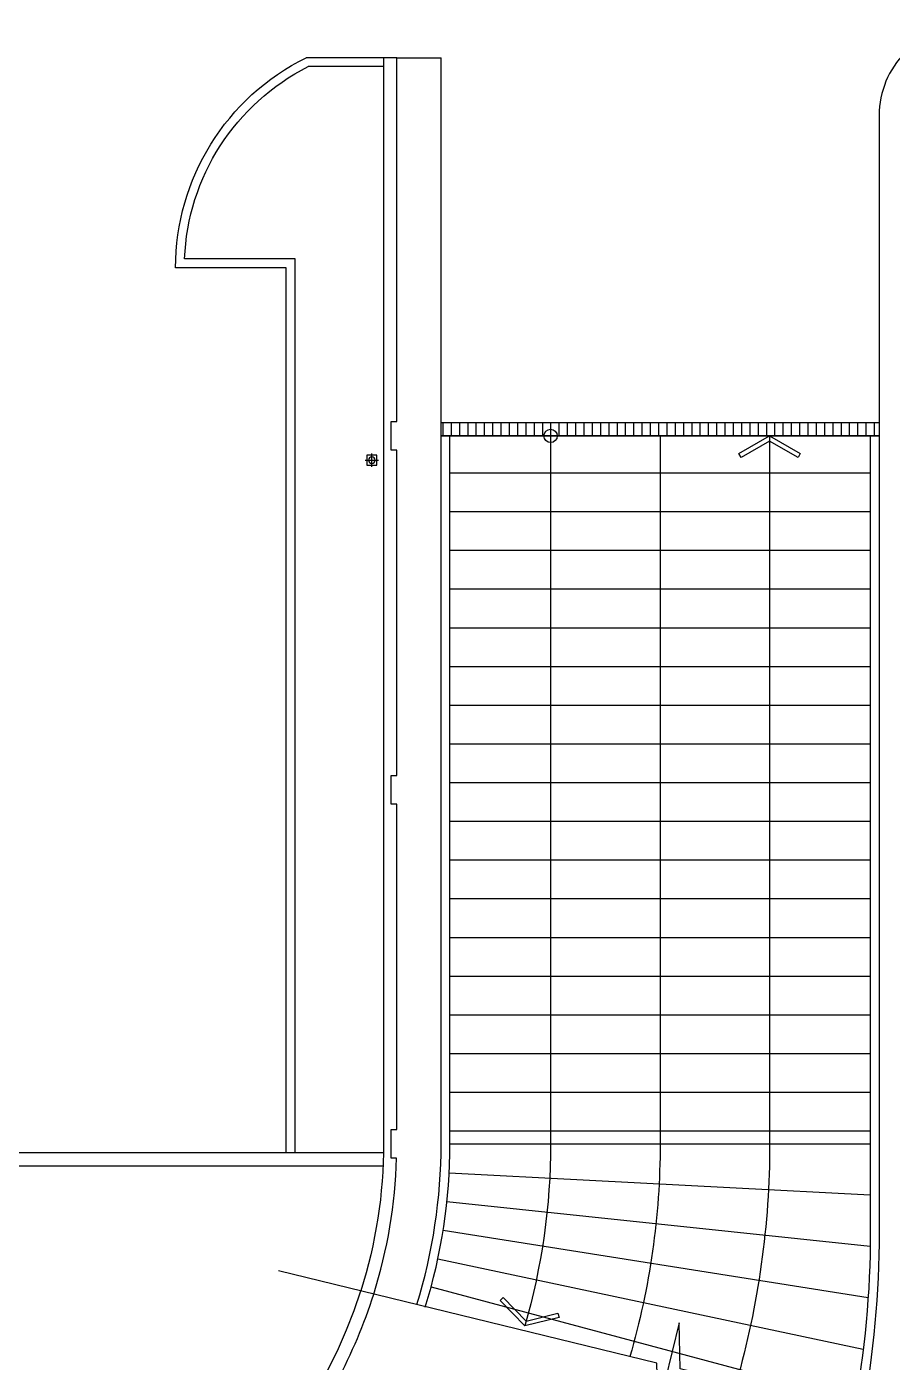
# Model space of a CAD drawing. Header units: millimetres. Extents: x -27104 to 125781, y -3376 to 46996.
# Drawn here: x 56247 to 56630, y 18153 to 18744 of the extents above; entities that cross this region are included whole.
import ezdxf

# ---------------------------------------------------------------- set-up
doc = ezdxf.new("R2010")
doc.units = ezdxf.units.MM
doc.header["$LTSCALE"] = 100
doc.header["$MEASUREMENT"] = 0
doc.layers.get('0').update_dxf_attribs({"linetype": 'CONTINUOUS'})
doc.layers.add('ELE9', color=9, linetype='CONTINUOUS')
doc.layers.add('홈통', color=6, linetype='CONTINUOUS')

# ---------------------------------------------------------------- blocks, each defined once
blk = doc.blocks.new('A$C64A97E52')
at = {"layer": '홈통', "color": 1}
for p, q in [((450, 200), (-50, 200)), ((200, 450), (200, -50))]:
    blk.add_line(p, q, dxfattribs=at)
at = {"layer": '홈통', "ltscale": 0.1}
blk.add_circle((200, 200), 125, dxfattribs=at)
blk = doc.blocks.new('fghghhjjhk')
at = {"layer": '홈통'}
blk.add_lwpolyline([(36494545, -795979), (36494320, -795979), (36494320, -796204), (36494545, -796204)], close=True, dxfattribs=at)
at = {"xscale": -0.6, "yscale": 0.6, "zscale": 0.6}
blk.add_blockref('A$C64A97E52', (36494553, -796211), dxfattribs=at)
blk = doc.blocks.new('ggtyu')
at = {"layer": 'ELE9', "ltscale": 0.1}
h = blk.add_hatch(dxfattribs=at)
h.set_pattern_fill('ANSI31', color=253, scale=29.345677, angle=45)
h.set_pattern_definition([(90, (-656811.5604, 17901.949), (-3.668209615, 0), [])])
h.paths.add_polyline_path([(56241.1, 18732.36), (56434.78, 18732.36), (56434.78, 18726.49), (56241.1, 18726.49)])
h = blk.add_hatch(dxfattribs=at)
h.set_pattern_fill('ANSI31', color=253, scale=136.946492, angle=135)
h.set_pattern_definition([(180, (-648345.212, 9884.493), (-1e-15, -17.11831154), [])])
h.paths.add_polyline_path([(56430.86, 18413.47), (56430.86, 18726.49), (56245.01, 18726.49), (56245.01, 18413.47)])
at = {"layer": 'ELE9', "color": 253, "ltscale": 0.1}
for points in [[(56509.61, 18907.46), (56473.91, 18907.46, 0.414214), (56434.78, 18868.33), (56434.78, 18374.34, -0.046356), (56427.34, 18294.33, -0.046356)], [(56123.71, 18800.83, -0.285171), (56181.41, 18893.76, -0.240817)], [(56127.7, 18804.75, -0.272154), (56182.33, 18889.85, -0.272154)], [(56211.3, 18347.01, 0.069261), (56221.44, 18407.11), (56219.09, 18407.11), (56219.09, 18419.83), (56221.53, 18419.83), (56221.53, 18563.62), (56219.09, 18563.62), (56219.09, 18576.34), (56221.53, 18576.34), (56221.53, 18720.13), (56221.53, 18720.13), (56219.09, 18720.13), (56219.09, 18732.85), (56221.53, 18732.85), (56221.53, 18893.76), (56215.66, 18893.76), (56215.66, 18413.47, -0.076945), (56205.59, 18348.4, 0.076945)], [(56230.35, 18342.36, 0.075135), (56241.1, 18413.47), (56241.1, 18893.76)], [(56234.09, 18341.21, 0.075135), (56245.01, 18413.47), (56245.01, 18726.49)], [(56289.52, 18726.49), (56289.52, 18413.47, -0.070747), (56278.06, 18332.89, -0.070747)], [(56337.94, 18726.49), (56337.94, 18413.47, -0.070747), (56324.56, 18319.39, -0.070747)], [(56386.36, 18726.49), (56386.36, 18413.47, -0.06938), (56371.64, 18307.91, -0.06938)], [(56430.86, 18726.49), (56430.86, 18374.34, -0.046233), (56423.54, 18295.26, -0.046233)], [(56452.09, 18288.3, -0.367615), (55988.23, 17914.76), (55988.23, 18198.62, 0.342657), (56205.59, 18348.4)], [(56195.01, 18308.49, 0.047403), (56211.3, 18347.01)]]:
    blk.add_lwpolyline(points, format="xyb", dxfattribs=at)
for points in [[(56215.66, 18893.76), (56181.41, 18893.76)], [(56215.66, 18889.85), (56182.33, 18889.85)], [(56221.53, 18893.76), (56241.1, 18893.76)], [(56172.62, 18800.83), (56123.71, 18800.83)], [(56176.54, 18804.75), (56127.7, 18804.75)], [(56172.62, 18409.56), (56172.62, 18800.83)], [(56176.54, 18409.56), (56176.54, 18804.75)], [(56241.1, 18726.49), (56434.78, 18726.49)], [(56372.8, 18718.67), (56386.36, 18726.49), (56399.91, 18718.67), (56398.93, 18716.97), (56386.36, 18724.23), (56373.78, 18716.97), (56372.8, 18718.67)], [(56245.01, 18413.47), (56430.86, 18413.47)], [(55785.3, 18409.56), (56215.63, 18409.56)], [(55785.48, 18403.69), (56215.44, 18403.69)], [(56244.67, 18400.67), (56430.86, 18390.91)], [(56243.67, 18387.91), (56430.82, 18368.24)], [(56242, 18375.21), (56429.89, 18345.45)], [(56239.66, 18362.63), (56427.75, 18322.65)], [(56514.15, 18273.16), (56346.74, 18313.98), (56346.28, 18334.23), (56337.01, 18296.22), (56336.55, 18316.47), (56169.14, 18357.29)], [(56236.68, 18350.18), (56424.37, 18299.88)], [(56293.24, 18336.68), (56278.06, 18332.89), (56267.18, 18344.15), (56268.59, 18345.51), (56278.68, 18335.06), (56292.77, 18338.58), (56293.24, 18336.68)]]:
    blk.add_lwpolyline(points, dxfattribs=at)
blk.add_lwpolyline([(56241.1, 18732.36), (56434.78, 18732.36), (56434.78, 18726.49), (56241.1, 18726.49)], close=True, dxfattribs=at)
blk.add_circle((56289.52, 18726.49), 2.93, dxfattribs=at)
at = {"layer": 'ELE9', "color": 253, "xscale": 0.01956378461538462, "yscale": 0.01956378461538462, "zscale": 0.01956378461538462, "rotation": 90.00000000000001}
blk.add_blockref('fghghhjjhk', (40635.97, -695253.49), dxfattribs=at)

msp = doc.modelspace()

# ---------------------------------------------------------------- block references
msp.add_blockref('ggtyu', (189.46, -163.8))

doc.saveas('drawing.dxf')
